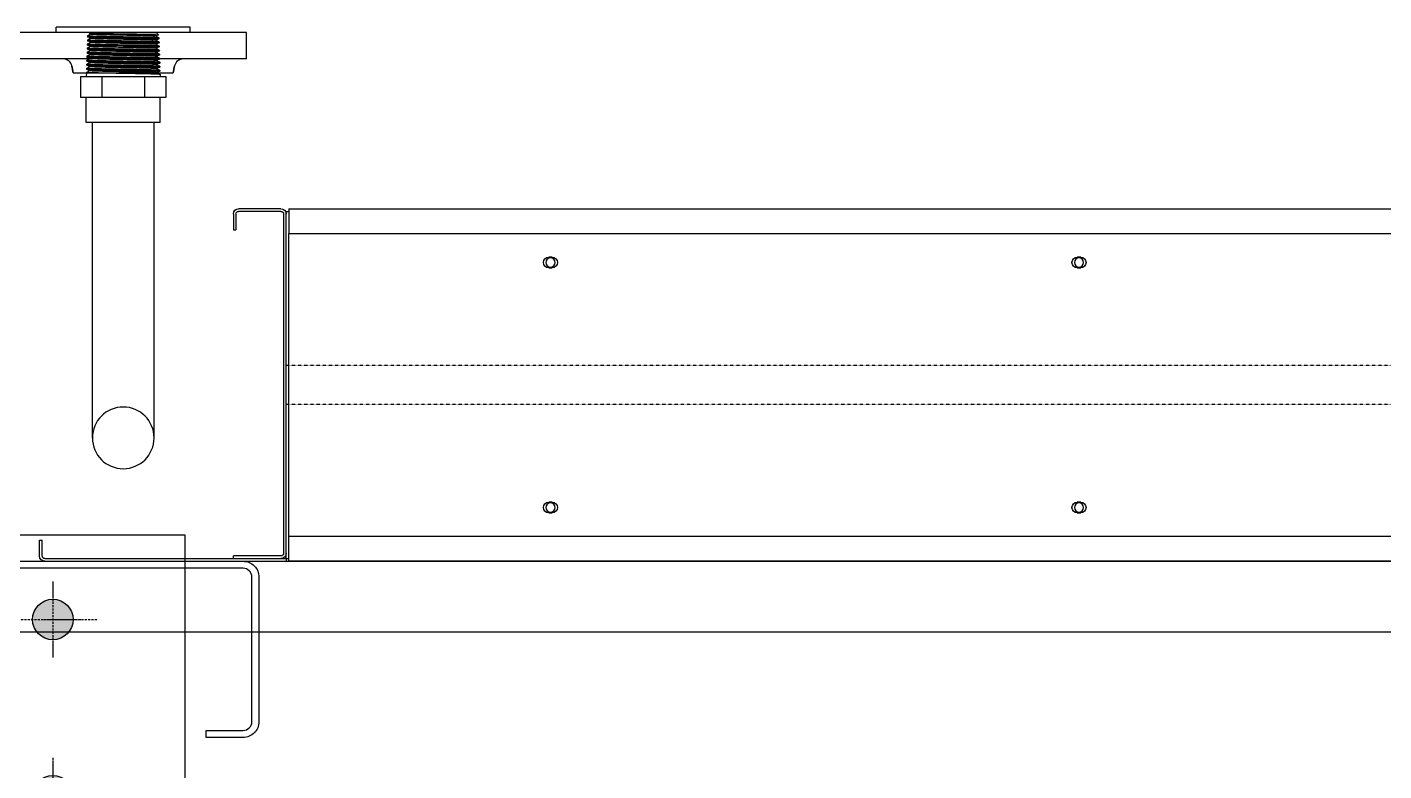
# Model space of a CAD drawing. Header units: millimetres. Extents: x -198529 to 244266, y -64 to 158464.
# Drawn here: x -172952 to -172182, y 98204 to 98626 of the extents above; entities that cross this region are included whole.
import ezdxf

# ---------------------------------------------------------------- set-up
doc = ezdxf.new("R2010")
doc.units = ezdxf.units.MM
doc.linetypes.add('ACAD_ISO10W100', pattern=[18.5, 12, -3, 0.5, -3])
doc.linetypes.add('HIDDEN', pattern=[0.2, 0.1, -0.1])
for name, color, linetype in [('0-BG', 252, 'Continuous'), ('0-DCC', 30, 'Continuous'), ('0-DCC-STRUC', 180, 'Continuous'), ('0-DCC-STRUC-T', 4, 'Continuous'), ('3_ALL_AXES', 7, 'Continuous'), ('7_ALL_FEATURES', 7, 'Continuous'), ('ANCHOR BOLTS', 4, 'Continuous'), ('BOLTS', 3, 'Continuous'), ('MITTELLINIEN', 3, 'ACAD_ISO10W100')]:
    doc.layers.add(name, color=color, linetype=linetype)

# ---------------------------------------------------------------- blocks, each defined once
blk = doc.blocks.new('32')
at = {"layer": '3_ALL_AXES', "color": 7, "linetype": 'Continuous'}
for p, q in [((1186.57, 35.48), (1186.57, -104.52)), ((1201.57, 35.48), (1186.57, 35.48)), ((1201.57, 35.48), (1201.57, -104.52)), ((1183.57, 3.48), (1183.57, -72.52)), ((1186.57, 3.48), (1183.57, 3.48)), ((1209.57, -6.12), (1205.59, -5.33)), ((1209.57, -62.92), (1209.57, -6.12)), ((1209.57, -62.92), (1205.59, -63.72)), ((1186.57, -72.52), (1183.57, -72.52)), ((1201.57, -104.52), (1186.57, -104.52))]:
    blk.add_line(p, q, dxfattribs=at)
at = {"layer": '7_ALL_FEATURES', "color": 7, "linetype": 'Continuous'}
for p, q in [((1205.59, -5.33), (1209.57, -6.12)), ((1205.59, -63.72), (1209.57, -62.92))]:
    blk.add_line(p, q, dxfattribs=at)
for centre, start, end in [((1206.57, -0.43), 180, 258.69007), ((1206.57, -68.62), 101.30993, 180)]:
    blk.add_arc(centre, 5, start, end, dxfattribs=at)
blk = doc.blocks.new('DCC2850x2300(右)水平')
at = {"color": 0, "linetype": 'Continuous'}
for p, q in [((55078.09, -141994.53), (55076.67, -141995.9)), ((55115.44, -141994.53), (55078.09, -141994.53)), ((55115.44, -141994.53), (55116.01, -141995.08)), ((55076.35, -142002.28), (55076.33, -142002.75)), ((55076.35, -142002.28), (55076.36, -142002.27)), ((55078.09, -142001.13), (55076.36, -142002.27)), ((55076.42, -141999.98), (55076.4, -142000.45)), ((55076.4, -142000.45), (55076.42, -142000.47)), ((55076.42, -141999.98), (55076.43, -141999.97)), ((55076.42, -142000.47), (55078.09, -142001.13)), ((55078.16, -141998.83), (55076.43, -141999.97)), ((55076.49, -141997.68), (55076.48, -141998.15)), ((55076.48, -141998.15), (55076.5, -141998.17)), ((55076.49, -141997.68), (55076.5, -141997.67)), ((55078.23, -141996.53), (55076.5, -141997.67)), ((55076.5, -141998.17), (55078.16, -141998.83)), ((55076.67, -141995.9), (55076.68, -141995.91)), ((55076.68, -141995.91), (55078.23, -141996.53)), ((55078.11, -142001.12), (55078.09, -142001.13)), ((55078.18, -141998.82), (55078.16, -141998.83)), ((55078.25, -141996.52), (55078.23, -141996.53)), ((55104.49, -142002.03), (55096.77, -142002.17)), ((55115.23, -141995.4), (55115.26, -141995.38)), ((55115.26, -141995.38), (55116, -141995.09)), ((55117, -141996.52), (55115.26, -141995.38)), ((55115.3, -141997.7), (55115.34, -141997.68)), ((55115.34, -141997.68), (55117, -141997.02)), ((55117.07, -141998.82), (55115.34, -141997.68)), ((55115.37, -142000), (55115.41, -141999.98)), ((55115.41, -141999.98), (55117.07, -141999.32)), ((55117.14, -142001.12), (55115.41, -141999.98)), ((55115.44, -142002.3), (55115.48, -142002.28)), ((55115.48, -142002.28), (55117.14, -142001.62)), ((55117.21, -142003.42), (55115.48, -142002.28)), ((55116.01, -141995.08), (55116, -141995.09)), ((55117.01, -141996.53), (55117, -141996.52)), ((55117.02, -141997), (55117, -141997.02)), ((55117.01, -141996.53), (55117.02, -141997)), ((55117.08, -141998.83), (55117.07, -141998.82)), ((55117.09, -141999.3), (55117.07, -141999.32)), ((55117.08, -141998.83), (55117.09, -141999.3)), ((55117.15, -142001.13), (55117.14, -142001.12)), ((55117.15, -142001.13), (55117.16, -142001.6)), ((55077.8, -142010.33), (55076.07, -142011.47)), ((55076.13, -142009.18), (55076.12, -142009.65)), ((55076.13, -142009.18), (55076.14, -142009.17)), ((55077.88, -142008.03), (55076.14, -142009.17)), ((55076.14, -142009.67), (55077.8, -142010.33)), ((55076.2, -142006.88), (55076.19, -142007.35)), ((55076.19, -142007.35), (55076.21, -142007.37)), ((55076.2, -142006.88), (55076.21, -142006.87)), ((55077.95, -142005.73), (55076.21, -142006.87)), ((55076.21, -142007.37), (55077.88, -142008.03)), ((55076.28, -142004.58), (55076.26, -142005.05)), ((55076.26, -142005.05), (55076.28, -142005.07)), ((55078.02, -142003.43), (55076.28, -142004.57)), ((55076.28, -142004.58), (55076.28, -142004.57)), ((55076.28, -142005.07), (55077.95, -142005.73)), ((55076.33, -142002.75), (55076.35, -142002.77)), ((55076.35, -142002.77), (55078.02, -142003.43)), ((55077.83, -142010.32), (55077.8, -142010.33)), ((55077.9, -142008.02), (55077.88, -142008.03)), ((55077.97, -142005.72), (55077.95, -142005.73)), ((55078.04, -142003.42), (55078.02, -142003.43)), ((55115.51, -142004.6), (55115.55, -142004.58)), ((55115.55, -142004.58), (55117.22, -142003.92)), ((55117.28, -142005.72), (55115.55, -142004.58)), ((55115.59, -142006.9), (55115.62, -142006.88)), ((55115.62, -142006.88), (55117.29, -142006.22)), ((55117.36, -142008.02), (55115.62, -142006.88)), ((55115.66, -142009.2), (55115.69, -142009.18)), ((55115.69, -142009.18), (55117.36, -142008.52)), ((55117.43, -142010.32), (55115.69, -142009.18)), ((55117.22, -142003.43), (55117.21, -142003.42)), ((55117.22, -142003.43), (55117.24, -142003.9)), ((55117.24, -142003.9), (55117.22, -142003.92)), ((55117.29, -142005.73), (55117.28, -142005.72)), ((55117.29, -142005.73), (55117.31, -142006.2)), ((55117.31, -142006.2), (55117.29, -142006.22)), ((55117.36, -142008.03), (55117.36, -142008.02)), ((55117.36, -142008.03), (55117.38, -142008.5)), ((55117.38, -142008.5), (55117.36, -142008.52)), ((55117.44, -142010.33), (55117.43, -142010.32)), ((55117.44, -142010.33), (55117.45, -142010.8)), ((55077.59, -142017.23), (55075.85, -142018.37)), ((55075.92, -142016.08), (55075.9, -142016.55)), ((55075.9, -142016.55), (55075.92, -142016.57)), ((55075.92, -142016.08), (55075.93, -142016.07)), ((55075.92, -142016.57), (55077.59, -142017.23)), ((55077.66, -142014.93), (55075.93, -142016.07)), ((55075.99, -142013.78), (55075.98, -142014.25)), ((55075.98, -142014.25), (55076, -142014.27)), ((55075.99, -142013.78), (55076, -142013.77)), ((55077.73, -142012.63), (55076, -142013.77)), ((55076, -142014.27), (55077.66, -142014.93)), ((55076.06, -142011.48), (55076.05, -142011.95)), ((55076.05, -142011.95), (55076.07, -142011.97)), ((55076.06, -142011.48), (55076.07, -142011.47)), ((55076.07, -142011.97), (55077.73, -142012.63)), ((55077.61, -142017.22), (55077.59, -142017.23)), ((55077.68, -142014.92), (55077.66, -142014.93)), ((55077.75, -142012.62), (55077.73, -142012.63)), ((55115.73, -142011.5), (55115.76, -142011.48)), ((55115.76, -142011.48), (55117.43, -142010.82)), ((55117.5, -142012.62), (55115.76, -142011.48)), ((55115.8, -142013.8), (55115.83, -142013.78)), ((55115.83, -142013.78), (55117.5, -142013.12)), ((55117.57, -142014.92), (55115.83, -142013.78)), ((55115.87, -142016.1), (55115.91, -142016.08)), ((55115.91, -142016.08), (55117.57, -142015.42)), ((55117.64, -142017.22), (55115.91, -142016.08)), ((55117.45, -142010.8), (55117.43, -142010.82)), ((55117.51, -142012.63), (55117.5, -142012.62)), ((55117.52, -142013.1), (55117.5, -142013.12)), ((55117.51, -142012.63), (55117.52, -142013.1)), ((55117.58, -142014.93), (55117.57, -142014.92)), ((55117.59, -142015.4), (55117.57, -142015.42)), ((55117.58, -142014.93), (55117.59, -142015.4)), ((55117.65, -142017.23), (55117.64, -142017.22)), ((55117.65, -142017.23), (55117.72, -142019.53)), ((55072.52, -142019.53), (55072.52, -142031.53)), ((55121.01, -142019.53), (55072.52, -142019.53)), ((55075.85, -142018.38), (55075.81, -142019.53)), ((55075.85, -142018.38), (55075.85, -142018.37)), ((55084.64, -142019.53), (55084.64, -142031.53)), ((55108.89, -142019.53), (55108.89, -142031.53)), ((55121.01, -142019.53), (55121.01, -142031.53)), ((55072.52, -142031.53), (55121.01, -142031.53)), ((55075.77, -142045.53), (55075.77, -142031.53)), ((55117.77, -142045.53), (55117.77, -142031.53)), ((55075.77, -142045.53), (55117.77, -142045.53)), ((55079.27, -142224.53), (55079.27, -142045.53)), ((55114.27, -142224.53), (55114.27, -142045.53)), ((55002.77, -142094.53), (52355.77, -142094.53)), ((55002.77, -142094.53), (55002.77, -142108.53)), ((55007.27, -142094.53), (55031.27, -142094.53)), ((55004.27, -142096.03), (55002.77, -142096.03)), ((55004.27, -142293.03), (55004.27, -142096.03)), ((55005.77, -142097.53), (55005.77, -142290.03)), ((55007.27, -142096.03), (55031.27, -142096.03)), ((55032.77, -142097.53), (55032.77, -142106.53)), ((55034.27, -142097.53), (55034.27, -142106.53)), ((55002.77, -142108.53), (52355.77, -142108.53)), ((55002.77, -142280.53), (55002.77, -142108.53)), ((55034.27, -142106.53), (55032.77, -142106.53)), ((54553.27, -142122.03), (54555.27, -142122.03)), ((54853.27, -142122.03), (54855.27, -142122.03)), ((54555.27, -142128.03), (54553.27, -142128.03)), ((54855.27, -142128.03), (54853.27, -142128.03)), ((54553.27, -142261.03), (54555.27, -142261.03)), ((54853.27, -142261.03), (54855.27, -142261.03)), ((54555.27, -142267.03), (54553.27, -142267.03)), ((54855.27, -142267.03), (54853.27, -142267.03)), ((52355.77, -142280.53), (55002.77, -142280.53)), ((55002.77, -142294.53), (55002.77, -142280.53)), ((55142.77, -142291.53), (55142.77, -142282.53)), ((55144.27, -142282.53), (55142.77, -142282.53)), ((55144.27, -142291.53), (55144.27, -142282.53)), ((52355.77, -142294.53), (55002.77, -142294.53)), ((55004.27, -142293.03), (55002.77, -142293.03)), ((55004.27, -142293.03), (55004.27, -142294.53)), ((55141.27, -142293.03), (55004.27, -142293.03)), ((55141.27, -142294.53), (55004.27, -142294.53)), ((55007.27, -142291.53), (55034.27, -142291.53)), ((55034.27, -142293.03), (55034.27, -142291.53))]:
    blk.add_line(p, q, dxfattribs=at)
at = {"color": 0, "linetype": 'HIDDEN'}
for p, q in [((52355.77, -142183.53), (55004.27, -142183.53)), ((52355.77, -142205.53), (55004.27, -142205.53))]:
    blk.add_line(p, q, dxfattribs=at)
at = {"color": 0, "linetype": 'Continuous'}
for centre, radius in [((54554.27, -142125.03), 2.6), ((54854.27, -142125.03), 2.6), ((55096.77, -142224.53), 17.5), ((54554.27, -142264.03), 2.6), ((54854.27, -142264.03), 2.6)]:
    blk.add_circle(centre, radius, dxfattribs=at)
for centre, radius, start, end in [((55007.27, -142097.53), 3, 90, 180), ((55031.27, -142097.53), 3, 0, 90), ((55007.27, -142097.53), 1.5, 90, 180), ((55031.27, -142097.53), 1.5, 0, 90), ((54553.27, -142125.03), 3, 90, 270), ((54555.27, -142125.03), 3, 270, 90), ((54853.27, -142125.03), 3, 90, 270), ((54855.27, -142125.03), 3, 270, 90), ((54553.27, -142264.03), 3, 90, 270), ((54555.27, -142264.03), 3, 270, 90), ((54853.27, -142264.03), 3, 90, 270), ((54855.27, -142264.03), 3, 270, 90), ((55007.27, -142290.03), 3, 180, 270), ((55007.27, -142290.03), 1.5, 180, 270), ((55141.27, -142291.53), 3, 270, 0), ((55141.27, -142291.53), 1.5, 270, 0)]:
    blk.add_arc(centre, radius, start, end, dxfattribs=at)
for points, knots in [([(55096.77, -142002.17), (55095.44, -142002.2), (55092.83, -142002.25), (55089.05, -142002.32), (55085.56, -142002.39), (55082.9, -142002.45), (55081.03, -142002.5), (55079.83, -142002.53), (55078.81, -142002.57), (55077.95, -142002.6), (55077.28, -142002.64), (55076.83, -142002.67), (55076.57, -142002.69), (55076.44, -142002.71), (55076.38, -142002.72), (55076.33, -142002.74), (55076.33, -142002.75)], [0, 0, 0, 0, 0.194886, 0.382289, 0.555028, 0.706456, 0.772327, 0.830766, 0.881217, 0.923194, 0.956296, 0.980218, 0.988666, 0.994755, 0.99849, 1, 1, 1, 1]), ([(55076.36, -142002.27), (55076.4, -142002.24), (55076.57, -142002.23), (55076.9, -142002.19), (55077.43, -142002.16), (55078.13, -142002.12), (55079, -142002.09), (55080.49, -142002.04), (55082.7, -142001.98), (55085.74, -142001.91), (55089.18, -142001.84), (55092.9, -142001.77), (55095.46, -142001.73), (55096.77, -142001.7)], [0, 0, 0, 0, 0.007512, 0.02413, 0.049784, 0.084251, 0.127219, 0.178293, 0.302791, 0.453138, 0.623764, 0.808328, 1, 1, 1, 1]), ([(55096.77, -141999.87), (55095.44, -141999.9), (55092.85, -141999.94), (55089.08, -142000.02), (55085.6, -142000.09), (55082.95, -142000.15), (55081.08, -142000.2), (55079.89, -142000.23), (55078.87, -142000.27), (55078.02, -142000.3), (55077.35, -142000.34), (55076.9, -142000.37), (55076.64, -142000.39), (55076.51, -142000.41), (55076.45, -142000.42), (55076.4, -142000.44), (55076.4, -142000.45)], [0, 0, 0, 0, 0.194884, 0.382286, 0.555024, 0.706453, 0.772323, 0.830762, 0.881213, 0.92319, 0.956293, 0.980215, 0.988663, 0.994753, 0.998489, 1, 1, 1, 1]), ([(55076.43, -141999.97), (55076.47, -141999.94), (55076.64, -141999.93), (55076.97, -141999.89), (55077.49, -141999.86), (55078.19, -141999.82), (55079.06, -141999.79), (55080.54, -141999.74), (55082.75, -141999.68), (55085.78, -141999.61), (55089.2, -141999.54), (55092.91, -141999.47), (55095.47, -141999.43), (55096.77, -141999.4)], [0, 0, 0, 0, 0.007522, 0.024149, 0.04981, 0.084282, 0.127252, 0.178328, 0.302827, 0.453168, 0.623785, 0.808339, 1, 1, 1, 1]), ([(55096.77, -141997.57), (55095.45, -141997.6), (55092.86, -141997.64), (55089.1, -141997.72), (55085.64, -141997.79), (55083, -141997.85), (55081.14, -141997.9), (55079.95, -141997.93), (55078.93, -141997.97), (55078.08, -141998), (55077.41, -141998.04), (55076.97, -141998.07), (55076.71, -141998.09), (55076.59, -141998.11), (55076.52, -141998.12), (55076.48, -141998.14), (55076.48, -141998.15)], [0, 0, 0, 0, 0.19488, 0.382281, 0.555016, 0.706441, 0.77231, 0.83075, 0.881201, 0.923179, 0.956283, 0.980207, 0.988657, 0.994748, 0.998486, 1, 1, 1, 1]), ([(55076.5, -141997.67), (55076.54, -141997.64), (55076.71, -141997.63), (55077.04, -141997.59), (55077.56, -141997.56), (55078.26, -141997.52), (55079.13, -141997.49), (55080.6, -141997.44), (55082.8, -141997.38), (55085.82, -141997.31), (55089.23, -141997.24), (55092.93, -141997.17), (55095.47, -141997.13), (55096.77, -141997.1)], [0, 0, 0, 0, 0.007527, 0.024157, 0.049822, 0.084296, 0.127269, 0.178346, 0.302844, 0.453185, 0.623799, 0.808346, 1, 1, 1, 1]), ([(55096.77, -141995.49), (55095.47, -141995.51), (55092.93, -141995.54), (55089.24, -141995.59), (55085.83, -141995.64), (55083.22, -141995.68), (55081.37, -141995.72), (55080.2, -141995.74), (55079.18, -141995.77), (55078.33, -141995.79), (55077.66, -141995.82), (55077.21, -141995.84), (55076.94, -141995.86), (55076.81, -141995.87), (55076.73, -141995.89), (55076.68, -141995.89), (55076.67, -141995.9)], [0, 0, 0, 0, 0.193208, 0.37938, 0.551313, 0.702383, 0.768258, 0.826835, 0.877567, 0.919981, 0.953681, 0.978364, 0.987255, 0.993823, 0.998059, 1, 1, 1, 1]), ([(55115.37, -142000), (55115.32, -142000.02), (55115.14, -142000.04), (55114.8, -142000.07), (55114.3, -142000.11), (55113.31, -142000.16), (55111.7, -142000.22), (55109.38, -142000.28), (55106.6, -142000.35), (55103.46, -142000.42), (55100.08, -142000.49), (55096.57, -142000.56), (55093.07, -142000.63), (55089.7, -142000.69), (55086.6, -142000.76), (55083.86, -142000.83), (55081.86, -142000.89), (55080.51, -142000.94), (55079.72, -142000.97), (55079.09, -142001.01), (55078.61, -142001.04), (55078.31, -142001.08), (55078.15, -142001.09), (55078.11, -142001.12)], [0, 0, 0, 0, 0.004718, 0.013916, 0.02757, 0.04553, 0.093694, 0.156696, 0.232213, 0.317503, 0.409437, 0.504668, 0.599711, 0.691107, 0.775508, 0.849856, 0.911414, 0.936697, 0.95798, 0.975064, 0.987833, 0.996164, 1, 1, 1, 1]), ([(55115.3, -141997.7), (55115.24, -141997.72), (55115.07, -141997.74), (55114.73, -141997.77), (55114.23, -141997.81), (55113.24, -141997.86), (55111.64, -141997.92), (55109.33, -141997.98), (55106.56, -141998.05), (55103.44, -141998.12), (55100.06, -141998.19), (55096.57, -141998.26), (55093.08, -141998.33), (55089.73, -141998.39), (55086.63, -141998.46), (55083.91, -141998.53), (55081.91, -141998.59), (55080.58, -141998.64), (55079.79, -141998.67), (55079.16, -141998.71), (55078.68, -141998.74), (55078.38, -141998.78), (55078.22, -141998.79), (55078.18, -141998.82)], [0, 0, 0, 0, 0.004723, 0.013928, 0.027578, 0.04554, 0.093706, 0.156709, 0.232217, 0.317505, 0.409432, 0.504656, 0.599696, 0.691086, 0.775482, 0.849832, 0.911386, 0.936673, 0.957957, 0.975048, 0.987818, 0.996149, 1, 1, 1, 1]), ([(55115.23, -141995.4), (55115.17, -141995.42), (55115, -141995.44), (55114.66, -141995.47), (55114.16, -141995.51), (55113.18, -141995.56), (55111.59, -141995.62), (55109.28, -141995.68), (55106.52, -141995.75), (55103.41, -141995.82), (55100.05, -141995.89), (55096.57, -141995.96), (55093.1, -141996.03), (55089.76, -141996.09), (55086.67, -141996.16), (55083.96, -141996.23), (55081.97, -141996.29), (55080.64, -141996.34), (55079.85, -141996.37), (55079.22, -141996.41), (55078.75, -141996.44), (55078.45, -141996.48), (55078.29, -141996.49), (55078.25, -141996.52)], [0, 0, 0, 0, 0.004738, 0.013949, 0.02759, 0.045563, 0.093728, 0.156738, 0.232245, 0.317527, 0.409451, 0.504669, 0.599701, 0.691086, 0.775476, 0.849819, 0.911375, 0.936654, 0.957941, 0.97504, 0.987802, 0.996136, 1, 1, 1, 1]), ([(55116, -141995.09), (55115.95, -141995.11), (55115.79, -141995.12), (55115.46, -141995.15), (55114.96, -141995.17), (55114.3, -141995.19), (55113.47, -141995.22), (55112.06, -141995.25), (55109.97, -141995.29), (55107.12, -141995.34), (55103.89, -141995.39), (55100.4, -141995.44), (55097.99, -141995.47), (55096.77, -141995.49)], [0, 0, 0, 0, 0.007979, 0.025065, 0.051136, 0.085945, 0.129166, 0.180396, 0.304907, 0.4549, 0.624914, 0.808803, 1, 1, 1, 1]), ([(55096.77, -141997.1), (55098.08, -141997.08), (55100.67, -141997.03), (55104.42, -141996.96), (55107.87, -141996.89), (55110.5, -141996.83), (55112.37, -141996.78), (55113.54, -141996.75), (55114.56, -141996.71), (55115.41, -141996.68), (55116.07, -141996.64), (55116.52, -141996.61), (55116.77, -141996.59), (55116.9, -141996.57), (55116.96, -141996.55), (55117.01, -141996.54), (55117.01, -141996.53)], [0, 0, 0, 0, 0.195025, 0.382532, 0.555337, 0.706796, 0.772667, 0.831096, 0.881524, 0.923465, 0.956518, 0.980374, 0.988786, 0.994834, 0.998525, 1, 1, 1, 1]), ([(55117, -141997.02), (55116.94, -141997.04), (55116.76, -141997.06), (55116.4, -141997.09), (55115.86, -141997.12), (55115.15, -141997.16), (55114.27, -141997.19), (55112.79, -141997.24), (55110.59, -141997.3), (55107.6, -141997.37), (55104.22, -141997.44), (55100.56, -141997.51), (55098.05, -141997.55), (55096.77, -141997.57)], [0, 0, 0, 0, 0.008991, 0.0269, 0.053623, 0.08893, 0.132504, 0.183955, 0.30855, 0.458206, 0.627504, 0.810302, 1, 1, 1, 1]), ([(55096.77, -141999.4), (55098.09, -141999.38), (55100.68, -141999.33), (55104.44, -141999.26), (55107.91, -141999.19), (55110.55, -141999.13), (55112.42, -141999.08), (55113.6, -141999.05), (55114.63, -141999.01), (55115.48, -141998.98), (55116.14, -141998.94), (55116.59, -141998.91), (55116.84, -141998.89), (55116.97, -141998.87), (55117.03, -141998.85), (55117.08, -141998.84), (55117.08, -141998.83)], [0, 0, 0, 0, 0.195029, 0.382539, 0.555347, 0.706806, 0.772677, 0.831105, 0.881532, 0.923473, 0.956524, 0.98038, 0.98879, 0.994837, 0.998528, 1, 1, 1, 1]), ([(55117.07, -141999.32), (55117.02, -141999.34), (55116.83, -141999.36), (55116.47, -141999.39), (55115.93, -141999.42), (55115.22, -141999.46), (55114.33, -141999.49), (55112.85, -141999.54), (55110.64, -141999.6), (55107.64, -141999.67), (55104.24, -141999.74), (55100.57, -141999.81), (55098.05, -141999.85), (55096.77, -141999.87)], [0, 0, 0, 0, 0.008986, 0.02689, 0.05361, 0.088914, 0.132486, 0.183937, 0.308532, 0.45819, 0.627492, 0.810295, 1, 1, 1, 1]), ([(55096.77, -142001.7), (55098.09, -142001.68), (55100.69, -142001.63), (55104.47, -142001.56), (55107.95, -142001.49), (55110.6, -142001.43), (55112.48, -142001.38), (55113.66, -142001.35), (55114.69, -142001.31), (55115.54, -142001.28), (55116.21, -142001.24), (55116.66, -142001.21), (55116.91, -142001.19), (55117.04, -142001.17), (55117.1, -142001.15), (55117.15, -142001.14), (55117.15, -142001.13)], [0, 0, 0, 0, 0.195031, 0.382541, 0.55535, 0.706811, 0.772681, 0.831109, 0.881535, 0.923476, 0.956527, 0.980383, 0.988793, 0.99484, 0.99853, 1, 1, 1, 1]), ([(55115.44, -142002.3), (55115.34, -142002.34), (55115, -142002.35), (55114.33, -142002.42), (55113.29, -142002.46), (55111.93, -142002.51), (55110.26, -142002.56), (55107.54, -142002.63), (55105.37, -142002.68), (55103.85, -142002.71)], [0, 0, 0, 0, 0.0276, 0.08675, 0.176349, 0.294613, 0.439281, 0.60732, 1, 1, 1, 1]), ([(55117.14, -142001.62), (55117.11, -142001.63), (55116.99, -142001.65), (55116.64, -142001.69), (55115.94, -142001.73), (55114.82, -142001.78), (55113.33, -142001.83), (55111.51, -142001.88), (55108.53, -142001.95), (55106.16, -142002), (55104.49, -142002.03)], [0, 0, 0, 0, 0.009428, 0.026832, 0.085404, 0.174691, 0.292917, 0.437709, 0.606152, 1, 1, 1, 1]), ([(55117.16, -142001.6), (55117.16, -142001.6), (55117.16, -142001.61), (55117.15, -142001.61), (55117.14, -142001.62)], [0, 0, 0, 0, 0.355019, 1, 1, 1, 1]), ([(55096.77, -142009.07), (55095.42, -142009.1), (55092.79, -142009.14), (55088.97, -142009.22), (55085.44, -142009.29), (55082.76, -142009.35), (55080.86, -142009.4), (55079.66, -142009.43), (55078.62, -142009.47), (55077.75, -142009.5), (55077.07, -142009.54), (55076.62, -142009.57), (55076.36, -142009.59), (55076.23, -142009.61), (55076.16, -142009.62), (55076.12, -142009.64), (55076.12, -142009.65)], [0, 0, 0, 0, 0.194887, 0.382294, 0.555033, 0.706459, 0.772328, 0.830769, 0.881218, 0.923196, 0.9563, 0.980221, 0.988671, 0.994759, 0.998493, 1, 1, 1, 1]), ([(55076.12, -142009.65), (55076.12, -142009.65), (55076.12, -142009.66), (55076.13, -142009.66), (55076.14, -142009.67)], [0, 0, 0, 0, 0.355954, 1, 1, 1, 1]), ([(55076.14, -142009.17), (55076.18, -142009.14), (55076.36, -142009.13), (55076.69, -142009.09), (55077.22, -142009.06), (55077.92, -142009.02), (55078.81, -142008.99), (55080.31, -142008.94), (55082.55, -142008.88), (55085.62, -142008.81), (55089.09, -142008.74), (55092.86, -142008.67), (55095.45, -142008.63), (55096.77, -142008.6)], [0, 0, 0, 0, 0.007436, 0.023991, 0.049592, 0.084018, 0.126956, 0.178012, 0.302506, 0.452887, 0.623576, 0.808229, 1, 1, 1, 1]), ([(55096.77, -142006.77), (55095.43, -142006.8), (55092.8, -142006.84), (55089, -142006.92), (55085.48, -142006.99), (55082.81, -142007.05), (55080.92, -142007.1), (55079.72, -142007.13), (55078.68, -142007.17), (55077.82, -142007.2), (55077.14, -142007.24), (55076.69, -142007.27), (55076.43, -142007.29), (55076.3, -142007.31), (55076.24, -142007.32), (55076.19, -142007.34), (55076.19, -142007.35)], [0, 0, 0, 0, 0.194879, 0.382278, 0.555012, 0.706439, 0.77231, 0.83075, 0.881202, 0.923181, 0.956287, 0.980213, 0.988663, 0.994754, 0.998491, 1, 1, 1, 1]), ([(55076.21, -142006.87), (55076.25, -142006.84), (55076.43, -142006.83), (55076.76, -142006.79), (55077.29, -142006.76), (55077.99, -142006.72), (55078.87, -142006.69), (55080.37, -142006.64), (55082.6, -142006.58), (55085.65, -142006.51), (55089.12, -142006.44), (55092.87, -142006.37), (55095.45, -142006.33), (55096.77, -142006.3)], [0, 0, 0, 0, 0.007437, 0.023991, 0.049592, 0.084017, 0.126954, 0.178009, 0.302503, 0.452883, 0.623576, 0.808229, 1, 1, 1, 1]), ([(55096.77, -142004.47), (55095.43, -142004.5), (55092.82, -142004.54), (55089.02, -142004.62), (55085.52, -142004.69), (55082.86, -142004.75), (55080.97, -142004.8), (55079.77, -142004.83), (55078.74, -142004.87), (55077.89, -142004.9), (55077.21, -142004.94), (55076.76, -142004.97), (55076.5, -142004.99), (55076.37, -142005.01), (55076.31, -142005.02), (55076.26, -142005.04), (55076.26, -142005.05)], [0, 0, 0, 0, 0.194889, 0.382296, 0.555036, 0.706464, 0.772334, 0.830774, 0.881224, 0.9232, 0.956302, 0.980223, 0.988671, 0.994759, 0.998493, 1, 1, 1, 1]), ([(55076.28, -142004.57), (55076.33, -142004.54), (55076.5, -142004.53), (55076.83, -142004.49), (55077.35, -142004.46), (55078.06, -142004.42), (55078.93, -142004.39), (55080.42, -142004.34), (55082.65, -142004.28), (55085.69, -142004.21), (55089.15, -142004.14), (55092.88, -142004.07), (55095.46, -142004.03), (55096.77, -142004)], [0, 0, 0, 0, 0.007443, 0.024002, 0.049608, 0.084036, 0.126976, 0.178032, 0.302526, 0.452904, 0.623591, 0.808236, 1, 1, 1, 1]), ([(55115.66, -142009.2), (55115.6, -142009.22), (55115.43, -142009.24), (55115.08, -142009.27), (55114.57, -142009.31), (55113.57, -142009.36), (55111.94, -142009.41), (55109.58, -142009.48), (55106.76, -142009.55), (55103.57, -142009.62), (55100.13, -142009.69), (55096.57, -142009.76), (55093.01, -142009.83), (55089.59, -142009.89), (55086.44, -142009.96), (55083.66, -142010.03), (55081.62, -142010.09), (55080.26, -142010.14), (55079.46, -142010.17), (55078.81, -142010.21), (55078.33, -142010.24), (55078.03, -142010.28), (55077.87, -142010.29), (55077.83, -142010.32)], [0, 0, 0, 0, 0.004686, 0.013856, 0.027457, 0.045393, 0.093532, 0.156528, 0.232054, 0.317378, 0.409357, 0.504638, 0.599736, 0.691175, 0.775614, 0.84998, 0.911543, 0.936806, 0.95808, 0.975162, 0.987886, 0.996178, 1, 1, 1, 1]), ([(55115.59, -142006.9), (55115.53, -142006.92), (55115.35, -142006.94), (55115.01, -142006.97), (55114.5, -142007.01), (55113.5, -142007.06), (55111.88, -142007.12), (55109.53, -142007.18), (55106.72, -142007.25), (55103.54, -142007.32), (55100.11, -142007.39), (55096.57, -142007.46), (55093.02, -142007.53), (55089.62, -142007.59), (55086.47, -142007.66), (55083.7, -142007.73), (55081.68, -142007.79), (55080.32, -142007.84), (55079.52, -142007.87), (55078.88, -142007.91), (55078.4, -142007.94), (55078.1, -142007.98), (55077.94, -142007.99), (55077.9, -142008.02)], [0, 0, 0, 0, 0.004697, 0.013882, 0.027492, 0.045433, 0.093594, 0.156596, 0.232131, 0.317456, 0.409434, 0.50471, 0.599804, 0.691231, 0.775663, 0.850015, 0.911571, 0.936826, 0.958094, 0.975175, 0.987896, 0.996179, 1, 1, 1, 1]), ([(55115.51, -142004.6), (55115.46, -142004.62), (55115.28, -142004.64), (55114.94, -142004.67), (55114.43, -142004.71), (55113.43, -142004.76), (55111.82, -142004.82), (55109.48, -142004.88), (55106.68, -142004.95), (55103.51, -142005.02), (55100.1, -142005.09), (55096.56, -142005.16), (55093.03, -142005.23), (55089.64, -142005.29), (55086.51, -142005.36), (55083.75, -142005.43), (55081.73, -142005.49), (55080.38, -142005.54), (55079.59, -142005.57), (55078.95, -142005.61), (55078.47, -142005.64), (55078.17, -142005.68), (55078.01, -142005.69), (55077.97, -142005.72)], [0, 0, 0, 0, 0.004711, 0.013913, 0.027538, 0.045485, 0.093669, 0.156678, 0.232224, 0.317549, 0.409523, 0.504789, 0.599872, 0.691284, 0.775705, 0.850039, 0.911587, 0.936838, 0.9581, 0.975179, 0.987903, 0.996179, 1, 1, 1, 1]), ([(55103.85, -142002.71), (55102.4, -142002.74), (55099.45, -142002.8), (55095.03, -142002.89), (55090.72, -142002.97), (55087.3, -142003.05), (55084.79, -142003.11), (55083.16, -142003.15), (55081.73, -142003.19), (55080.51, -142003.24), (55079.53, -142003.28), (55078.8, -142003.32), (55078.35, -142003.35), (55078.13, -142003.39), (55078.06, -142003.4), (55078.04, -142003.42)], [0, 0, 0, 0, 0.168288, 0.342742, 0.513259, 0.669976, 0.740262, 0.803796, 0.859648, 0.906992, 0.94517, 0.973638, 0.991944, 0.997245, 1, 1, 1, 1]), ([(55096.77, -142004), (55097.43, -142003.99), (55100.01, -142003.95), (55102.59, -142003.9), (55104.52, -142003.86)], [0, 0, 0, 0, 0.255994, 1, 1, 1, 1]), ([(55117.22, -142003.92), (55117.16, -142003.94), (55116.97, -142003.96), (55116.61, -142003.99), (55116.07, -142004.02), (55115.35, -142004.06), (55114.46, -142004.09), (55112.96, -142004.14), (55110.74, -142004.2), (55107.72, -142004.27), (55104.3, -142004.34), (55100.6, -142004.41), (55098.06, -142004.45), (55096.77, -142004.47)], [0, 0, 0, 0, 0.00896, 0.026843, 0.053545, 0.088835, 0.132398, 0.183843, 0.308437, 0.458107, 0.627431, 0.810263, 1, 1, 1, 1]), ([(55096.77, -142006.3), (55098.1, -142006.28), (55100.72, -142006.23), (55104.52, -142006.16), (55108.03, -142006.09), (55110.7, -142006.03), (55112.59, -142005.98), (55113.78, -142005.95), (55114.81, -142005.91), (55115.67, -142005.88), (55116.35, -142005.84), (55116.8, -142005.81), (55117.05, -142005.79), (55117.18, -142005.77), (55117.25, -142005.75), (55117.29, -142005.74), (55117.29, -142005.73)], [0, 0, 0, 0, 0.195036, 0.38255, 0.555363, 0.706828, 0.7727, 0.831128, 0.881554, 0.923493, 0.956543, 0.980396, 0.988803, 0.994848, 0.998535, 1, 1, 1, 1]), ([(55117.29, -142006.22), (55117.23, -142006.24), (55117.04, -142006.26), (55116.68, -142006.29), (55116.14, -142006.32), (55115.42, -142006.36), (55114.52, -142006.39), (55113.02, -142006.44), (55110.79, -142006.5), (55107.76, -142006.57), (55104.32, -142006.64), (55100.61, -142006.71), (55098.06, -142006.75), (55096.77, -142006.77)], [0, 0, 0, 0, 0.008932, 0.026792, 0.053474, 0.088749, 0.132301, 0.183739, 0.308331, 0.458013, 0.62736, 0.810226, 1, 1, 1, 1]), ([(55096.77, -142008.6), (55098.11, -142008.58), (55100.73, -142008.53), (55104.55, -142008.46), (55108.07, -142008.39), (55110.75, -142008.33), (55112.64, -142008.28), (55113.84, -142008.25), (55114.88, -142008.21), (55115.74, -142008.18), (55116.42, -142008.14), (55116.87, -142008.11), (55117.12, -142008.09), (55117.25, -142008.07), (55117.32, -142008.05), (55117.36, -142008.04), (55117.36, -142008.03)], [0, 0, 0, 0, 0.195034, 0.382549, 0.555361, 0.706825, 0.772696, 0.831125, 0.881551, 0.923491, 0.956541, 0.980396, 0.988804, 0.994849, 0.998536, 1, 1, 1, 1]), ([(55117.36, -142008.52), (55117.3, -142008.54), (55117.12, -142008.56), (55116.75, -142008.59), (55116.2, -142008.62), (55115.48, -142008.66), (55114.59, -142008.69), (55113.08, -142008.74), (55110.84, -142008.8), (55107.8, -142008.87), (55104.35, -142008.94), (55100.63, -142009.01), (55098.07, -142009.05), (55096.77, -142009.07)], [0, 0, 0, 0, 0.008911, 0.026752, 0.05342, 0.088683, 0.132226, 0.183659, 0.308251, 0.457942, 0.62731, 0.810199, 1, 1, 1, 1]), ([(55096.77, -142010.9), (55098.11, -142010.88), (55100.75, -142010.83), (55104.58, -142010.76), (55108.11, -142010.69), (55110.8, -142010.63), (55112.7, -142010.58), (55113.9, -142010.55), (55114.94, -142010.51), (55115.8, -142010.48), (55116.48, -142010.44), (55116.94, -142010.41), (55117.2, -142010.39), (55117.32, -142010.37), (55117.39, -142010.35), (55117.44, -142010.34), (55117.44, -142010.33)], [0, 0, 0, 0, 0.195032, 0.382545, 0.555357, 0.706818, 0.77269, 0.831119, 0.881547, 0.923488, 0.956539, 0.980395, 0.988804, 0.994849, 0.998537, 1, 1, 1, 1]), ([(55104.52, -142003.86), (55105.42, -142003.84), (55107.14, -142003.81), (55109.6, -142003.76), (55111.78, -142003.7), (55113.63, -142003.65), (55114.95, -142003.6), (55115.81, -142003.57), (55116.3, -142003.54), (55116.68, -142003.51), (55116.98, -142003.49), (55117.11, -142003.46), (55117.22, -142003.45), (55117.22, -142003.43)], [0, 0, 0, 0, 0.212609, 0.407289, 0.579804, 0.726385, 0.843847, 0.890832, 0.929638, 0.960053, 0.98193, 0.995183, 1, 1, 1, 1]), ([(55075.85, -142018.37), (55075.9, -142018.34), (55076.07, -142018.33), (55076.41, -142018.29), (55076.95, -142018.26), (55077.66, -142018.22), (55078.56, -142018.19), (55080.08, -142018.14), (55082.35, -142018.08), (55085.46, -142018.01), (55088.99, -142017.94), (55092.8, -142017.87), (55095.43, -142017.83), (55096.77, -142017.8)], [0, 0, 0, 0, 0.007394, 0.023915, 0.049489, 0.083893, 0.126816, 0.177862, 0.302353, 0.452753, 0.623479, 0.808176, 1, 1, 1, 1]), ([(55096.77, -142015.97), (55095.41, -142016), (55092.75, -142016.05), (55088.89, -142016.12), (55085.33, -142016.19), (55082.61, -142016.25), (55080.69, -142016.3), (55079.48, -142016.33), (55078.43, -142016.37), (55077.56, -142016.4), (55076.87, -142016.44), (55076.41, -142016.47), (55076.15, -142016.49), (55076.02, -142016.51), (55075.95, -142016.52), (55075.9, -142016.54), (55075.9, -142016.55)], [0, 0, 0, 0, 0.194889, 0.382294, 0.555034, 0.706463, 0.772335, 0.830776, 0.881227, 0.923205, 0.956308, 0.980231, 0.988679, 0.994767, 0.998499, 1, 1, 1, 1]), ([(55075.93, -142016.07), (55075.97, -142016.04), (55076.14, -142016.03), (55076.48, -142015.99), (55077.01, -142015.96), (55077.73, -142015.92), (55078.62, -142015.89), (55080.14, -142015.84), (55082.4, -142015.78), (55085.5, -142015.71), (55089.01, -142015.64), (55092.82, -142015.57), (55095.43, -142015.53), (55096.77, -142015.5)], [0, 0, 0, 0, 0.007412, 0.023947, 0.049534, 0.083947, 0.126877, 0.177927, 0.30242, 0.452812, 0.623523, 0.8082, 1, 1, 1, 1]), ([(55096.77, -142013.67), (55095.41, -142013.7), (55092.76, -142013.75), (55088.91, -142013.82), (55085.37, -142013.89), (55082.66, -142013.95), (55080.75, -142014), (55079.54, -142014.03), (55078.49, -142014.07), (55077.62, -142014.1), (55076.94, -142014.14), (55076.48, -142014.17), (55076.22, -142014.19), (55076.09, -142014.21), (55076.02, -142014.22), (55075.98, -142014.24), (55075.98, -142014.25)], [0, 0, 0, 0, 0.194893, 0.382301, 0.555044, 0.706477, 0.772349, 0.830789, 0.881239, 0.923215, 0.956317, 0.980236, 0.988682, 0.994768, 0.9985, 1, 1, 1, 1]), ([(55076, -142013.77), (55076.04, -142013.74), (55076.22, -142013.73), (55076.55, -142013.69), (55077.08, -142013.66), (55077.79, -142013.62), (55078.68, -142013.59), (55080.2, -142013.54), (55082.45, -142013.48), (55085.54, -142013.41), (55089.04, -142013.34), (55092.83, -142013.27), (55095.44, -142013.23), (55096.77, -142013.2)], [0, 0, 0, 0, 0.007432, 0.023983, 0.049583, 0.084008, 0.126945, 0.178, 0.302494, 0.452876, 0.623569, 0.808225, 1, 1, 1, 1]), ([(55096.77, -142011.37), (55095.42, -142011.4), (55092.78, -142011.45), (55088.94, -142011.52), (55085.41, -142011.59), (55082.71, -142011.65), (55080.8, -142011.7), (55079.6, -142011.73), (55078.56, -142011.77), (55077.69, -142011.8), (55077.01, -142011.84), (55076.55, -142011.87), (55076.29, -142011.89), (55076.16, -142011.91), (55076.09, -142011.92), (55076.05, -142011.94), (55076.05, -142011.95)], [0, 0, 0, 0, 0.19489, 0.382297, 0.555038, 0.70647, 0.772341, 0.830781, 0.881232, 0.923209, 0.956311, 0.980231, 0.988678, 0.994765, 0.998498, 1, 1, 1, 1]), ([(55076.07, -142011.47), (55076.11, -142011.44), (55076.29, -142011.43), (55076.62, -142011.39), (55077.15, -142011.36), (55077.86, -142011.32), (55078.75, -142011.29), (55080.25, -142011.24), (55082.5, -142011.18), (55085.58, -142011.11), (55089.07, -142011.04), (55092.84, -142010.97), (55095.44, -142010.93), (55096.77, -142010.9)], [0, 0, 0, 0, 0.007442, 0.024005, 0.049611, 0.08404, 0.126983, 0.17804, 0.302535, 0.452911, 0.623594, 0.808239, 1, 1, 1, 1]), ([(55115.87, -142016.1), (55115.82, -142016.12), (55115.64, -142016.14), (55115.29, -142016.17), (55114.77, -142016.21), (55113.75, -142016.26), (55112.11, -142016.31), (55109.73, -142016.38), (55106.87, -142016.45), (55103.64, -142016.52), (55100.16, -142016.59), (55096.56, -142016.66), (55092.96, -142016.73), (55089.51, -142016.79), (55086.31, -142016.86), (55083.5, -142016.93), (55081.45, -142016.99), (55080.07, -142017.04), (55079.26, -142017.07), (55078.61, -142017.11), (55078.12, -142017.14), (55077.81, -142017.18), (55077.65, -142017.19), (55077.61, -142017.22)], [0, 0, 0, 0, 0.004682, 0.013868, 0.027488, 0.045417, 0.093592, 0.15659, 0.232159, 0.317497, 0.409502, 0.504798, 0.59991, 0.691349, 0.775795, 0.850134, 0.911686, 0.936934, 0.958179, 0.975244, 0.987966, 0.996218, 1, 1, 1, 1]), ([(55115.8, -142013.8), (55115.74, -142013.82), (55115.57, -142013.84), (55115.22, -142013.87), (55114.7, -142013.91), (55113.69, -142013.96), (55112.05, -142014.02), (55109.68, -142014.08), (55106.83, -142014.15), (55103.62, -142014.22), (55100.15, -142014.29), (55096.56, -142014.36), (55092.98, -142014.43), (55089.53, -142014.49), (55086.35, -142014.56), (55083.55, -142014.63), (55081.5, -142014.69), (55080.13, -142014.74), (55079.32, -142014.77), (55078.68, -142014.81), (55078.19, -142014.84), (55077.88, -142014.88), (55077.72, -142014.89), (55077.68, -142014.92)], [0, 0, 0, 0, 0.00469, 0.01388, 0.02751, 0.045446, 0.093623, 0.156623, 0.232188, 0.317516, 0.409511, 0.504798, 0.599897, 0.691328, 0.775764, 0.8501, 0.911653, 0.936904, 0.958152, 0.975219, 0.987951, 0.996214, 1, 1, 1, 1]), ([(55115.73, -142011.5), (55115.67, -142011.52), (55115.5, -142011.54), (55115.15, -142011.57), (55114.63, -142011.61), (55113.63, -142011.66), (55111.99, -142011.72), (55109.63, -142011.78), (55106.79, -142011.85), (55103.59, -142011.92), (55100.14, -142011.99), (55096.56, -142012.06), (55092.99, -142012.13), (55089.56, -142012.19), (55086.39, -142012.26), (55083.6, -142012.33), (55081.56, -142012.39), (55080.2, -142012.44), (55079.39, -142012.47), (55078.75, -142012.51), (55078.26, -142012.54), (55077.96, -142012.58), (55077.79, -142012.59), (55077.75, -142012.62)], [0, 0, 0, 0, 0.004693, 0.013886, 0.027524, 0.045464, 0.093638, 0.156638, 0.232197, 0.317516, 0.4095, 0.504775, 0.599863, 0.691287, 0.775716, 0.850053, 0.911609, 0.936866, 0.95812, 0.97519, 0.98793, 0.996208, 1, 1, 1, 1]), ([(55117.43, -142010.82), (55117.37, -142010.84), (55117.18, -142010.86), (55116.82, -142010.89), (55116.27, -142010.92), (55115.54, -142010.96), (55114.65, -142010.99), (55113.13, -142011.04), (55110.89, -142011.1), (55107.83, -142011.17), (55104.38, -142011.24), (55100.64, -142011.31), (55098.07, -142011.35), (55096.77, -142011.37)], [0, 0, 0, 0, 0.00895, 0.026826, 0.053523, 0.088809, 0.132369, 0.183811, 0.308406, 0.45808, 0.62741, 0.810252, 1, 1, 1, 1]), ([(55096.77, -142013.2), (55098.12, -142013.18), (55100.76, -142013.13), (55104.6, -142013.06), (55108.14, -142012.99), (55110.84, -142012.93), (55112.75, -142012.88), (55113.96, -142012.85), (55115, -142012.81), (55115.87, -142012.78), (55116.55, -142012.74), (55117.01, -142012.71), (55117.27, -142012.69), (55117.4, -142012.67), (55117.46, -142012.65), (55117.51, -142012.64), (55117.51, -142012.63)], [0, 0, 0, 0, 0.195034, 0.382549, 0.55536, 0.706824, 0.772696, 0.831125, 0.881552, 0.923492, 0.956543, 0.980398, 0.988807, 0.994852, 0.998539, 1, 1, 1, 1]), ([(55117.5, -142013.12), (55117.44, -142013.14), (55117.26, -142013.16), (55116.89, -142013.19), (55116.34, -142013.22), (55115.61, -142013.26), (55114.71, -142013.29), (55113.19, -142013.34), (55110.94, -142013.4), (55107.87, -142013.47), (55104.4, -142013.54), (55100.65, -142013.61), (55098.08, -142013.65), (55096.77, -142013.67)], [0, 0, 0, 0, 0.00894, 0.026808, 0.053497, 0.088778, 0.132333, 0.183774, 0.308368, 0.458045, 0.627386, 0.81024, 1, 1, 1, 1]), ([(55096.77, -142015.5), (55098.12, -142015.48), (55100.78, -142015.43), (55104.63, -142015.36), (55108.18, -142015.29), (55110.89, -142015.23), (55112.81, -142015.18), (55114.02, -142015.15), (55115.07, -142015.11), (55115.94, -142015.08), (55116.62, -142015.04), (55117.08, -142015.01), (55117.34, -142014.99), (55117.47, -142014.97), (55117.53, -142014.95), (55117.58, -142014.94), (55117.58, -142014.93)], [0, 0, 0, 0, 0.195034, 0.382547, 0.555358, 0.70682, 0.772692, 0.831122, 0.88155, 0.92349, 0.956542, 0.980398, 0.988807, 0.994852, 0.99854, 1, 1, 1, 1]), ([(55117.57, -142015.42), (55117.51, -142015.44), (55117.33, -142015.46), (55116.96, -142015.49), (55116.41, -142015.52), (55115.67, -142015.56), (55114.77, -142015.59), (55113.25, -142015.64), (55110.99, -142015.7), (55107.91, -142015.77), (55104.43, -142015.84), (55100.67, -142015.91), (55098.08, -142015.95), (55096.77, -142015.97)], [0, 0, 0, 0, 0.008926, 0.026781, 0.053461, 0.088734, 0.132285, 0.183722, 0.308315, 0.458, 0.627352, 0.810222, 1, 1, 1, 1]), ([(55096.77, -142017.8), (55098.12, -142017.78), (55100.79, -142017.73), (55104.66, -142017.66), (55108.22, -142017.59), (55110.94, -142017.53), (55112.86, -142017.48), (55114.08, -142017.45), (55115.13, -142017.41), (55116, -142017.38), (55116.69, -142017.34), (55117.15, -142017.31), (55117.41, -142017.29), (55117.54, -142017.27), (55117.6, -142017.25), (55117.65, -142017.24), (55117.65, -142017.23)], [0, 0, 0, 0, 0.195039, 0.382557, 0.555373, 0.70684, 0.772713, 0.831142, 0.881569, 0.923508, 0.956557, 0.98041, 0.988816, 0.994859, 0.998544, 1, 1, 1, 1])]:
    blk.add_open_spline(points, degree=3, knots=knots, dxfattribs=at)
at = {"color": 0, "xscale": -1, "rotation": 89.99999999999993}
blk.add_blockref('32', (55062.24, -140807.96), dxfattribs=at)
blk = doc.blocks.new('M12')
at = {"layer": 'ANCHOR BOLTS'}
for p, q in [((-7.21, -38.33), (-7.21, 29.63)), ((-7.21, 29.63), (7.21, 29.63)), ((7.21, -38.33), (7.21, 29.63)), ((-9.81, 9.74), (-8.5, 10.5)), ((-9.81, 2.5), (-9.81, 9.74)), ((-8.5, 10.5), (8.5, 10.5)), ((-4.91, 2.5), (-4.91, 9.74)), ((4.91, 2.5), (4.91, 9.74)), ((9.81, 9.74), (8.5, 10.5)), ((9.81, 2.5), (9.81, 9.74)), ((-12.5, 2.5), (12.5, 2.5)), ((-12.5, 0), (-12.5, 2.5)), ((-12.5, 0), (12.5, 0)), ((0, 0), (0, 0)), ((12.5, 0), (12.5, 2.5)), ((7.21, -38.33), (-7.21, -38.33)), ((-7.01, -38.33), (-7.01, -40)), ((7.01, -38.33), (7.01, -40)), ((-7.21, -58), (-7.21, -40)), ((-7.21, -40), (7.21, -40)), ((7.21, -58), (7.21, -40)), ((-7.21, -58), (7.21, -58)), ((-6.17, -64.5), (-6.17, -58)), ((6.17, -64.5), (6.17, -58)), ((-7.21, -64.5), (7.21, -64.5)), ((-7.21, -72.58), (-7.21, -64.5)), ((7.21, -70.08), (7.21, -64.5)), ((-7.33, -79.42), (-7.33, -72.58)), ((-7.21, -72.58), (1.65, -72.58)), ((-7.18, -70.08), (-6.05, -70.08)), ((-7.18, -71.07), (-7.18, -70.08)), ((-6.42, -72.58), (-7.18, -71.07)), ((-7.18, -71.07), (-6.81, -71.07)), ((-6.81, -71.07), (-6.81, -70.08)), ((-6.05, -72.58), (-6.81, -71.07)), ((-6.05, -72.58), (-6.05, -70.08)), ((-2.45, -71.07), (-2.45, -70.08)), ((-2.45, -70.08), (-1.5, -70.08)), ((-2.23, -72.58), (-2.45, -71.07)), ((-2.45, -71.07), (-1.73, -71.07)), ((-1.73, -71.07), (-1.73, -70.08)), ((-1.5, -72.58), (-1.73, -71.07)), ((-1.5, -72.58), (-1.5, -70.08)), ((1.65, -74), (1.65, -72.58)), ((1.65, -74), (5.25, -74)), ((3.27, -72.58), (3.27, -70.08)), ((3.27, -70.08), (4.36, -70.08)), ((3.71, -71.07), (3.27, -72.58)), ((3.27, -72.58), (3.92, -72.58)), ((3.71, -71.07), (3.71, -70.08)), ((3.71, -71.07), (4.36, -71.07)), ((4.36, -71.07), (3.92, -72.58)), ((4.36, -71.07), (4.36, -70.08)), ((5.25, -74), (5.25, -72.58)), ((5.25, -72.58), (7.33, -72.58)), ((6.86, -72.58), (6.86, -70.08)), ((6.86, -70.08), (7.9, -70.08)), ((7.7, -71.07), (6.86, -72.58)), ((7.9, -71.07), (7.05, -72.58)), ((7.21, -72.58), (7.21, -72.3)), ((7.33, -79.42), (7.33, -72.58)), ((7.7, -71.07), (7.7, -70.08)), ((7.7, -71.07), (7.9, -71.07)), ((7.9, -71.07), (7.9, -70.08)), ((-1.41, -79.42), (1.41, -79.42)), ((-1.41, -82.75), (-1.41, -79.42)), ((1.41, -82.75), (1.41, -79.42)), ((-7.92, -94.15), (-1.77, -94.15)), ((-1.79, -97.43), (1.79, -97.43)), ((7.92, -94.15), (1.77, -94.15)), ((-2.88, -106.08), (-9.15, -106.08)), ((-8.83, -103.59), (-8.72, -102.63)), ((-2.59, -103.66), (-2.48, -102.62)), ((2.59, -103.66), (2.48, -102.62)), ((2.88, -106.08), (9.15, -106.08)), ((8.83, -103.59), (8.72, -102.63)), ((-7.21, -111.6), (-7.21, -108.8)), ((-7.21, -111.6), (7.46, -111.6)), ((-5, -111.6), (-5, -116.54)), ((-4.11, -111.6), (-4.11, -117.44)), ((4.11, -111.6), (4.11, -117.44)), ((5, -111.6), (5, -116.54)), ((7.46, -111.6), (7.46, -108.8)), ((-5, -116.54), (5, -116.54)), ((-5, -116.54), (-3.54, -118)), ((-3.54, -118), (3.54, -118)), ((5, -116.54), (3.54, -118))]:
    blk.add_line(p, q, dxfattribs=at)
for centre, radius, start, end in [((-7.35, 6.2), 4.3, 55.43491, 120), ((0, -5.74), 16.24, 72.41205, 107.58795), ((7.35, 6.2), 4.3, 60, 124.56509), ((-57.09, -81.08), 49.79, 354.74836, 1.91847), ((-192.63, -82.41), 191.23, 353.93401, 359.89763), ((192.63, -82.41), 191.23, 180.10237, 186.06599), ((57.09, -81.08), 49.79, 178.08153, 185.25164), ((-192.63, -81.08), 185.17, 353.31699, 358.58991), ((192.63, -81.08), 185.17, 181.41009, 186.68301), ((-192.63, -81.08), 185.17, 352.24093, 353.01899), ((21.54, -108.8), 28.75, 174.57411, 180), ((-192.63, -82.41), 191.23, 352.88816, 353.61793), ((192.63, -82.41), 191.23, 186.38207, 187.11184), ((-21.29, -108.8), 28.75, 0, 5.42589), ((192.63, -81.08), 185.17, 186.98101, 187.75907)]:
    blk.add_arc(centre, radius, start, end, dxfattribs=at)
at = {"layer": 'MITTELLINIEN', "color": 8}
blk.add_line((0, -142.14), (0, 48.68), dxfattribs=at)
blk = doc.blocks.new('TYPE 2')
at = {"layer": '0-BG'}
h = blk.add_hatch(color=256, dxfattribs=at)
h.dxf.hatch_style = 1
h.paths.add_polyline_path([(53.49, -48, 1), (76.51, -48, 1)])
h = blk.add_hatch(color=256, dxfattribs=at)
h.dxf.hatch_style = 1
h.paths.add_polyline_path([(53.49, -148, 1), (76.51, -148, 1)])
for centre in [(65, -48), (65, -148)]:
    blk.add_circle(centre, 11.51, dxfattribs=at)
at = {"layer": 'ANCHOR BOLTS', "linetype": 'ACAD_ISO10W100', "ltscale": 0.1}
for p, q in [((65, -26.5), (65, -69.5)), ((39.4, -48), (90.6, -48)), ((65, -126.5), (65, -169.5)), ((39.4, -148), (90.6, -148))]:
    blk.add_line(p, q, dxfattribs=at)
at = {"layer": 'BOLTS'}
for p, q in [((140, -206), (140, -226)), ((10, -286), (140, -226)), ((-10, -286), (10, -286))]:
    blk.add_line(p, q, dxfattribs=at)
for points in [[(-18, -308), (-18, 21.54), (-10, 21.54), (-10, -308)], [(-10, -206), (140, -206), (140, -200), (-10, -200)]]:
    blk.add_lwpolyline(points, close=True, dxfattribs=at)
blk.add_lwpolyline([(-10, -288), (-10, -288), (-10, 0), (140, 0), (140, -206)], dxfattribs=at)
at = {"layer": '0-DCC-STRUC-T', "rotation": 270}
for p in [(-10, -38), (-10, -258)]:
    blk.add_blockref('M12', p, dxfattribs=at)

msp = doc.modelspace()

# ---------------------------------------------------------------- linework, layer by layer
at = {"layer": '0-DCC-STRUC'}
msp.add_lwpolyline([(-172990.81, 98227.01), (-172990.81, 98223.01), (-173011.77, 98223.01, -0.414214), (-173020.77, 98232.01), (-173020.77, 98314.01, -0.414214), (-173011.77, 98323.01), (-172829.77, 98323.01, -0.414214), (-172820.77, 98314.01), (-172820.77, 98232.01, -0.414214), (-172829.77, 98223.01), (-172850.73, 98223.01), (-172850.73, 98227.01), (-172829.77, 98227.01, 0.414214), (-172824.77, 98232.01), (-172824.77, 98314.01, 0.414214), (-172829.77, 98319.01), (-173011.77, 98319.01, 0.414214), (-173016.77, 98314.01), (-173016.77, 98232.01, 0.414214), (-173011.77, 98227.01)], format="xyb", close=True, dxfattribs=at)
for points in [[(-170145.77, 98123.01), (-173020.77, 98123.01), (-173020.77, 98323.01), (-170145.77, 98323.01)], [(-170145.77, 98163.01), (-173020.77, 98163.01), (-173020.77, 98283.01), (-170145.77, 98283.01)]]:
    msp.add_lwpolyline(points, close=True, dxfattribs=at)

# ---------------------------------------------------------------- block references
at = {"layer": '0-BG'}
msp.add_blockref('TYPE 2', (-173002.77, 98337.97), dxfattribs=at)
at = {"layer": '0-DCC', "xscale": -1}
msp.add_blockref('DCC2850x2300(右)水平', (-117801.04, 240617.54), dxfattribs=at)

doc.saveas('drawing.dxf')
